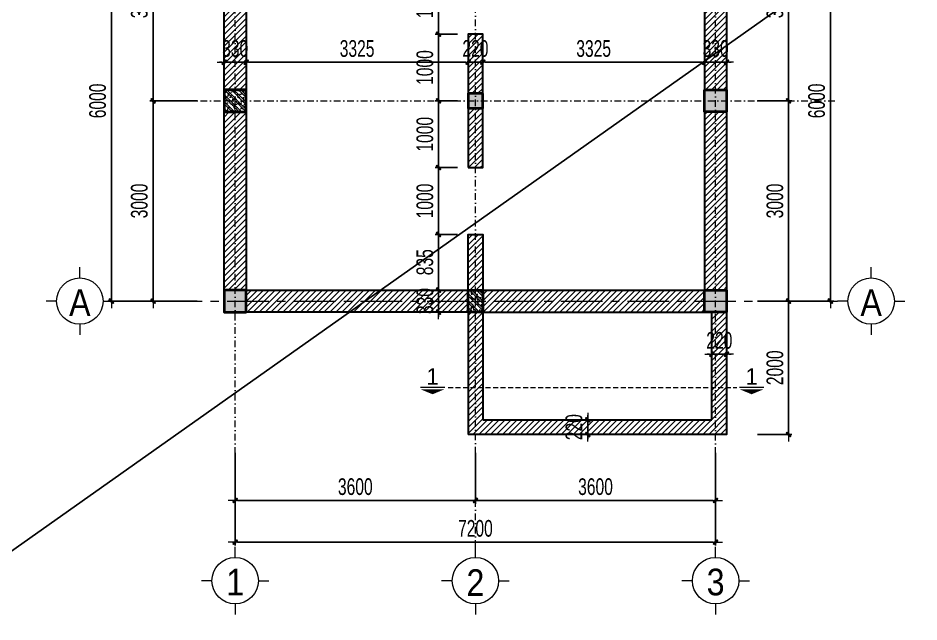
# Model space of a CAD drawing. Header units: millimetres. Extents: x -178395 to 493851, y -561170 to -280028.
# Drawn here: x -129686 to -116185, y -466658 to -457606 of the extents above; entities that cross this region are included whole.
import ezdxf
from ezdxf.enums import TextEntityAlignment as Align

# ---------------------------------------------------------------- set-up
doc = ezdxf.new("R2010")
doc.units = ezdxf.units.MM
doc.header["$MEASUREMENT"] = 0
doc.header["$PDMODE"] = 32
for name, pattern in [('CENTER', [2, 1.25, -0.25, 0.25, -0.25]), ('DASHDOT', [1, 0.5, -0.25, 0, -0.25]), ('HIDDEN', [0.375, 0.25, -0.125])]:
    doc.linetypes.add(name, pattern=pattern)
doc.layers.get('Defpoints').update_dxf_attribs({"color": 1})
doc.layers.add('KCS_Plotter', color=11, linetype='Continuous', plot=False)
for name, color, linetype, lineweight in [('LC Dim', 8, 'Continuous', 18), ('LC Hatch', 252, 'Continuous', 9), ('LC ISO', 153, 'Continuous', 13), ('LC Khac', 4, 'Continuous', 9), ('LC MANH DUT', 35, 'HIDDEN', 5), ('LC Net dam 1', 30, 'Continuous', 30), ('LC Net dam2', 6, 'Continuous', 40), ('LC Net manh', 133, 'Continuous', 5), ('LC Net truc', 79, 'DASHDOT', 13), ('LC Text1', 3, 'Continuous', 20), ('v-TRUC', 8, 'CENTER', 13)]:
    doc.layers.add(name, color=color, linetype=linetype, lineweight=lineweight)
doc.styles.add('HOATBIF', font='hoatbif.shx', dxfattribs={"width": 0.7})
doc.styles.add('LC 1', font='VHAVANB.TTF')
doc.dimstyles.new('1-100', dxfattribs={"dimscale": 100, "dimtxt": 2.5, "dimasz": 0.35, "dimexe": 0.5, "dimexo": 0, "dimgap": 0.8, "dimtad": 1, "dimdec": 0, "dimzin": 0, "dimdsep": 46, "dimtxsty": 'HOATBIF', "dimblk1": 'DOT', "dimblk2": 'DOT', "dimsah": 1, "dimcen": -1, "dimdle": 1, "dimclrd": 256, "dimclre": 256, "dimclrt": 4, "dimadec": 3, "dimazin": 2, "dimtfac": 0.333333, "dimtdec": 0, "dimtix": 1, "dimtmove": 2, "dimatfit": 3, "dimldrblk": 'DOT', "dimfxl": 1, "dimtvp": 0.833333, "dimtolj": 1, "dimtzin": 0, "dimarcsym": 0})
pattern_1 = [(140, (-42561.1, -1037.57), (12.550427, 143.452037), [15, -165]), (85, (-42561.1, -1037.57), (-150.438427, -27.750267), [12, -132]), (190.4514, (-42560.05, -1025.61), (-137.88791, 115.701876), [12.74804, -140.228422]), (136.1842, (-42601.1, -1037.57), (33.1038, 213.44821), [22.5, -247.5]), (186.6356, (-42598.34, -1019.78), (-194.82357, 186.93254), [19.12206, -210.3426]), (81.1842, (-42601.1, -1037.57), (-194.82372, 186.93239), [18, -198]), (111, (-42591.1, -1017.57), (80.523778, 119.38141), [15, -165]), (56, (-42591.1, -1017.57), (-145.03001, 48.663066), [12, -132]), (161.4514, (-42584.39, -1007.62), (-64.5061, 168.044526), [12.74804, -140.228422]), (127.5, (-42561.096, -1037.567), (-66.578771, 2.431971), [0, -130.4, 0, -134, 0, -132.5]), (97.5, (-42561.096, -1037.57), (-78.882342, 52.613907), [0, -76.4, 0, -127.4, 0, -50.5]), (57.5, (-42561.096, -1082.167), (4.5109743, 106.764487), [0, -50, 0, -156, 0, -207]), (47.5, (-42561.1, -1102.17), (-20.020996, 116.637234), [0, -65, 0, -103.6, 0, -147]), (135, (-42561.096, -1037.57), (-53.033009, -53.033009), []), (135, (-42561.096, -1002.21), (-53.033009, -53.033009), [])]

# ---------------------------------------------------------------- blocks, each defined once
blk = doc.blocks.new('DOT')
at = {"layer": 'LC Dim'}
blk.add_line((-3, 0), (3, 0), dxfattribs=at)
at = {"layer": 'LC Dim', "color": 4}
blk.add_line((-1, -1), (1, 1), dxfattribs=at)
blk.add_lwpolyline([(0.5, 1), (-1, -0.5), (-0.5, -1), (1, 0.5)], close=True, dxfattribs=at)
blk = doc.blocks.new('*D98')
at = {"layer": 'Defpoints', "color": 0, "ltscale": 2, "transparency": 16777216}
for p in [(-118606, -455848), (-118606, -458848), (-118138, -458848)]:
    blk.add_point(p, dxfattribs=at)
at = {"layer": 'LC Dim', "lineweight": -2, "ltscale": 2, "transparency": 16777216}
for p, q in [((-118606, -455848), (-118088, -455848)), ((-118138, -455883), (-118138, -458813)), ((-118606, -458848), (-118088, -458848))]:
    blk.add_line(p, q, dxfattribs=at)
at = {"layer": 'LC Dim', "lineweight": -2, "ltscale": 2, "transparency": 16777216, "xscale": 35, "yscale": 35, "zscale": 35}
for p, rotation in [((-118138, -455848), 90), ((-118138, -458848), 270)]:
    blk.add_blockref('DOT', p, dxfattribs=dict(at, rotation=rotation))
at = {"layer": 'LC Dim', "color": 4, "ltscale": 2, "transparency": 16777216, "insert": (-118343, -457348), "char_height": 250, "attachment_point": 5, "rotation": 90, "style": 'HOATBIF'}
blk.add_mtext('\\A1;3000', dxfattribs=at)
blk = doc.blocks.new('_Dot')
at = {"color": 0, "linetype": 'ByBlock', "lineweight": -2}
blk.add_line((-0.5, 0), (-1, 0), dxfattribs=at)
at = {"color": 0, "linetype": 'ByBlock', "const_width": 0.5}
blk.add_lwpolyline([(-0.25, 0, 1), (0.25, 0, 1)], format="xyb", close=True, dxfattribs=at)
blk = doc.blocks.new('*D99')
at = {"layer": 'Defpoints', "color": 0, "ltscale": 2, "transparency": 16777216}
for p in [(-118606, -458848), (-118606, -461848), (-118138, -461848)]:
    blk.add_point(p, dxfattribs=at)
at = {"layer": 'LC Dim', "lineweight": -2, "ltscale": 2, "transparency": 16777216}
for p, q in [((-118606, -458848), (-118088, -458848)), ((-118138, -458883), (-118138, -461813)), ((-118606, -461848), (-118088, -461848))]:
    blk.add_line(p, q, dxfattribs=at)
at = {"layer": 'LC Dim', "lineweight": -2, "ltscale": 2, "transparency": 16777216, "xscale": 35, "yscale": 35, "zscale": 35}
for p, rotation in [((-118138, -458848), 90), ((-118138, -461848), 270)]:
    blk.add_blockref('DOT', p, dxfattribs=dict(at, rotation=rotation))
at = {"layer": 'LC Dim', "color": 4, "ltscale": 2, "transparency": 16777216, "insert": (-118343, -460348), "char_height": 250, "attachment_point": 5, "rotation": 90, "style": 'HOATBIF'}
blk.add_mtext('\\A1;3000', dxfattribs=at)
blk = doc.blocks.new('*D100')
at = {"layer": 'Defpoints', "color": 0, "ltscale": 2, "transparency": 16777216}
for p in [(-118606, -461848), (-118606, -463848), (-118138, -463848)]:
    blk.add_point(p, dxfattribs=at)
at = {"layer": 'LC Dim', "lineweight": -2, "ltscale": 2, "transparency": 16777216}
for p, q in [((-118606, -461848), (-118088, -461848)), ((-118138, -461883), (-118138, -463813)), ((-118606, -463848), (-118088, -463848))]:
    blk.add_line(p, q, dxfattribs=at)
at = {"layer": 'LC Dim', "lineweight": -2, "ltscale": 2, "transparency": 16777216, "xscale": 35, "yscale": 35, "zscale": 35}
for p, rotation in [((-118138, -461848), 90), ((-118138, -463848), 270)]:
    blk.add_blockref('DOT', p, dxfattribs=dict(at, rotation=rotation))
at = {"layer": 'LC Dim', "color": 4, "ltscale": 2, "transparency": 16777216, "insert": (-118343, -462848), "char_height": 250, "attachment_point": 5, "rotation": 90, "style": 'HOATBIF'}
blk.add_mtext('\\A1;2000', dxfattribs=at)
blk = doc.blocks.new('*D101')
at = {"layer": 'Defpoints', "color": 0, "ltscale": 2, "transparency": 16777216}
for p in [(-118606, -455848), (-117513, -455848), (-118606, -461848)]:
    blk.add_point(p, dxfattribs=at)
at = {"layer": 'LC Dim', "lineweight": -2, "ltscale": 2, "transparency": 16777216}
for p, q in [((-118606, -455848), (-117463, -455848)), ((-117513, -461813), (-117513, -455883)), ((-118606, -461848), (-117463, -461848))]:
    blk.add_line(p, q, dxfattribs=at)
at = {"layer": 'LC Dim', "lineweight": -2, "ltscale": 2, "transparency": 16777216, "xscale": 35, "yscale": 35, "zscale": 35}
for p, rotation in [((-117513, -455848), 90), ((-117513, -461848), 270)]:
    blk.add_blockref('DOT', p, dxfattribs=dict(at, rotation=rotation))
at = {"layer": 'LC Dim', "color": 4, "ltscale": 2, "transparency": 16777216, "insert": (-117718, -458848), "char_height": 250, "attachment_point": 5, "rotation": 90, "style": 'HOATBIF'}
blk.add_mtext('\\A1;6000', dxfattribs=at)
blk = doc.blocks.new('*D103')
at = {"layer": 'Defpoints', "color": 0, "ltscale": 2, "transparency": 16777216}
for p in [(-127000, -455848), (-127663, -458848), (-127000, -458848)]:
    blk.add_point(p, dxfattribs=at)
at = {"layer": 'LC Dim', "lineweight": -2, "ltscale": 2, "transparency": 16777216}
for p, q in [((-127000, -455848), (-127713, -455848)), ((-127663, -455883), (-127663, -458813)), ((-127000, -458848), (-127713, -458848))]:
    blk.add_line(p, q, dxfattribs=at)
at = {"layer": 'LC Dim', "lineweight": -2, "ltscale": 2, "transparency": 16777216, "xscale": 35, "yscale": 35, "zscale": 35}
for p, rotation in [((-127663, -455848), 90), ((-127663, -458848), 270)]:
    blk.add_blockref('DOT', p, dxfattribs=dict(at, rotation=rotation))
at = {"layer": 'LC Dim', "color": 4, "ltscale": 2, "transparency": 16777216, "insert": (-127868, -457348), "char_height": 250, "attachment_point": 5, "rotation": 90, "style": 'HOATBIF'}
blk.add_mtext('\\A1;3000', dxfattribs=at)
blk = doc.blocks.new('*D104')
at = {"layer": 'Defpoints', "color": 0, "ltscale": 2, "transparency": 16777216}
for p in [(-127000, -458848), (-127663, -461848), (-127000, -461848)]:
    blk.add_point(p, dxfattribs=at)
at = {"layer": 'LC Dim', "lineweight": -2, "ltscale": 2, "transparency": 16777216}
for p, q in [((-127000, -458848), (-127713, -458848)), ((-127663, -458883), (-127663, -461813)), ((-127000, -461848), (-127713, -461848))]:
    blk.add_line(p, q, dxfattribs=at)
at = {"layer": 'LC Dim', "lineweight": -2, "ltscale": 2, "transparency": 16777216, "xscale": 35, "yscale": 35, "zscale": 35}
for p, rotation in [((-127663, -458848), 90), ((-127663, -461848), 270)]:
    blk.add_blockref('DOT', p, dxfattribs=dict(at, rotation=rotation))
at = {"layer": 'LC Dim', "color": 4, "ltscale": 2, "transparency": 16777216, "insert": (-127868, -460348), "char_height": 250, "attachment_point": 5, "rotation": 90, "style": 'HOATBIF'}
blk.add_mtext('\\A1;3000', dxfattribs=at)
blk = doc.blocks.new('*D105')
at = {"layer": 'Defpoints', "color": 0, "ltscale": 2, "transparency": 16777216}
for p in [(-128288, -455848), (-127000, -455848), (-127000, -461848)]:
    blk.add_point(p, dxfattribs=at)
at = {"layer": 'LC Dim', "lineweight": -2, "ltscale": 2, "transparency": 16777216}
for p, q in [((-127000, -455848), (-128338, -455848)), ((-128288, -461813), (-128288, -455883)), ((-127000, -461848), (-128338, -461848))]:
    blk.add_line(p, q, dxfattribs=at)
at = {"layer": 'LC Dim', "lineweight": -2, "ltscale": 2, "transparency": 16777216, "xscale": 35, "yscale": 35, "zscale": 35}
for p, rotation in [((-128288, -455848), 90), ((-128288, -461848), 270)]:
    blk.add_blockref('DOT', p, dxfattribs=dict(at, rotation=rotation))
at = {"layer": 'LC Dim', "color": 4, "ltscale": 2, "transparency": 16777216, "insert": (-128493, -458848), "char_height": 250, "attachment_point": 5, "rotation": 90, "style": 'HOATBIF'}
blk.add_mtext('\\A1;6000', dxfattribs=at)
blk = doc.blocks.new('*D106')
at = {"layer": 'Defpoints', "color": 0, "ltscale": 2, "transparency": 16777216}
for p in [(-126432, -464124), (-122832, -464124), (-122832, -464836)]:
    blk.add_point(p, dxfattribs=at)
at = {"layer": 'LC Dim', "lineweight": -2, "ltscale": 2, "transparency": 16777216}
for p, q in [((-126432, -464124), (-126432, -464886)), ((-122832, -464124), (-122832, -464886)), ((-126397, -464836), (-122867, -464836))]:
    blk.add_line(p, q, dxfattribs=at)
at = {"layer": 'LC Dim', "lineweight": -2, "ltscale": 2, "transparency": 16777216, "xscale": 35, "yscale": 35, "zscale": 35, "rotation": 180}
blk.add_blockref('DOT', (-126432, -464836), dxfattribs=at)
at = {"layer": 'LC Dim', "lineweight": -2, "ltscale": 2, "transparency": 16777216, "xscale": 35, "yscale": 35, "zscale": 35}
blk.add_blockref('DOT', (-122832, -464836), dxfattribs=at)
at = {"layer": 'LC Dim', "color": 4, "ltscale": 2, "transparency": 16777216, "insert": (-124632, -464631), "char_height": 250, "attachment_point": 5, "style": 'HOATBIF'}
blk.add_mtext('\\A1;3600', dxfattribs=at)
blk = doc.blocks.new('*D107')
at = {"layer": 'Defpoints', "color": 0, "ltscale": 2, "transparency": 16777216}
for p in [(-122832, -464257), (-119232, -464257), (-119232, -464836)]:
    blk.add_point(p, dxfattribs=at)
at = {"layer": 'LC Dim', "lineweight": -2, "ltscale": 2, "transparency": 16777216}
for p, q in [((-122832, -464257), (-122832, -464886)), ((-119232, -464257), (-119232, -464886)), ((-122797, -464836), (-119267, -464836))]:
    blk.add_line(p, q, dxfattribs=at)
at = {"layer": 'LC Dim', "lineweight": -2, "ltscale": 2, "transparency": 16777216, "xscale": 35, "yscale": 35, "zscale": 35, "rotation": 180}
blk.add_blockref('DOT', (-122832, -464836), dxfattribs=at)
at = {"layer": 'LC Dim', "lineweight": -2, "ltscale": 2, "transparency": 16777216, "xscale": 35, "yscale": 35, "zscale": 35}
blk.add_blockref('DOT', (-119232, -464836), dxfattribs=at)
at = {"layer": 'LC Dim', "color": 4, "ltscale": 2, "transparency": 16777216, "insert": (-121032, -464631), "char_height": 250, "attachment_point": 5, "style": 'HOATBIF'}
blk.add_mtext('\\A1;3600', dxfattribs=at)
blk = doc.blocks.new('*D108')
at = {"layer": 'Defpoints', "color": 0, "ltscale": 2, "transparency": 16777216}
for p in [(-126432, -464124), (-119232, -464124), (-119232, -465461)]:
    blk.add_point(p, dxfattribs=at)
at = {"layer": 'LC Dim', "lineweight": -2, "ltscale": 2, "transparency": 16777216}
for p, q in [((-126432, -464124), (-126432, -465511)), ((-119232, -464124), (-119232, -465511)), ((-126397, -465461), (-119267, -465461))]:
    blk.add_line(p, q, dxfattribs=at)
at = {"layer": 'LC Dim', "lineweight": -2, "ltscale": 2, "transparency": 16777216, "xscale": 35, "yscale": 35, "zscale": 35, "rotation": 180}
blk.add_blockref('DOT', (-126432, -465461), dxfattribs=at)
at = {"layer": 'LC Dim', "lineweight": -2, "ltscale": 2, "transparency": 16777216, "xscale": 35, "yscale": 35, "zscale": 35}
blk.add_blockref('DOT', (-119232, -465461), dxfattribs=at)
at = {"layer": 'LC Dim', "color": 4, "ltscale": 2, "transparency": 16777216, "insert": (-122832, -465256), "char_height": 250, "attachment_point": 5, "style": 'HOATBIF'}
blk.add_mtext('\\A1;7200', dxfattribs=at)
blk = doc.blocks.new('TTRUC')
at = {"layer": 'LC ISO'}
for p, q in [((0, 6.95), (0, 10.13)), ((-6.95, 0), (-10.13, 0)), ((6.95, 0), (10.13, 0)), ((0, -6.95), (0, -10.13))]:
    blk.add_line(p, q, dxfattribs=at)
at = {"layer": 'LC Net manh'}
blk.add_circle((0, 0), 6.95, dxfattribs=at)
blk = doc.blocks.new('*D884')
at = {"layer": 'Defpoints', "color": 0, "ltscale": 250, "transparency": 16777216}
for p in [(-123098, -456848), (-123384, -457848), (-123098, -457848)]:
    blk.add_point(p, dxfattribs=at)
at = {"layer": 'LC Dim', "lineweight": -2, "ltscale": 250, "transparency": 16777216}
for p, q in [((-123098, -456848), (-123434, -456848)), ((-123384, -456883), (-123384, -457813)), ((-123098, -457848), (-123434, -457848))]:
    blk.add_line(p, q, dxfattribs=at)
at = {"layer": 'LC Dim', "lineweight": -2, "ltscale": 250, "transparency": 16777216, "xscale": 35, "yscale": 35, "zscale": 35}
for p, rotation in [((-123384, -456848), 90), ((-123384, -457848), 270)]:
    blk.add_blockref('DOT', p, dxfattribs=dict(at, rotation=rotation))
at = {"layer": 'LC Dim', "color": 4, "ltscale": 250, "transparency": 16777216, "insert": (-123589, -457348), "char_height": 250, "attachment_point": 5, "rotation": 90, "style": 'HOATBIF'}
blk.add_mtext('\\A1;1000', dxfattribs=at)
blk = doc.blocks.new('*D885')
at = {"layer": 'Defpoints', "color": 0, "ltscale": 250, "transparency": 16777216}
for p in [(-123098, -457848), (-123384, -458848), (-123098, -458848)]:
    blk.add_point(p, dxfattribs=at)
at = {"layer": 'LC Dim', "lineweight": -2, "ltscale": 250, "transparency": 16777216}
for p, q in [((-123098, -457848), (-123434, -457848)), ((-123384, -457883), (-123384, -458813)), ((-123098, -458848), (-123434, -458848))]:
    blk.add_line(p, q, dxfattribs=at)
at = {"layer": 'LC Dim', "lineweight": -2, "ltscale": 250, "transparency": 16777216, "xscale": 35, "yscale": 35, "zscale": 35}
for p, rotation in [((-123384, -457848), 90), ((-123384, -458848), 270)]:
    blk.add_blockref('DOT', p, dxfattribs=dict(at, rotation=rotation))
at = {"layer": 'LC Dim', "color": 4, "ltscale": 250, "transparency": 16777216, "insert": (-123589, -458348), "char_height": 250, "attachment_point": 5, "rotation": 90, "style": 'HOATBIF'}
blk.add_mtext('\\A1;1000', dxfattribs=at)
blk = doc.blocks.new('*D886')
at = {"layer": 'Defpoints', "color": 0, "ltscale": 250, "transparency": 16777216}
for p in [(-123098, -458848), (-123384, -459848), (-123098, -459848)]:
    blk.add_point(p, dxfattribs=at)
at = {"layer": 'LC Dim', "lineweight": -2, "ltscale": 250, "transparency": 16777216}
for p, q in [((-123098, -458848), (-123434, -458848)), ((-123384, -458883), (-123384, -459813)), ((-123098, -459848), (-123434, -459848))]:
    blk.add_line(p, q, dxfattribs=at)
at = {"layer": 'LC Dim', "lineweight": -2, "ltscale": 250, "transparency": 16777216, "xscale": 35, "yscale": 35, "zscale": 35}
for p, rotation in [((-123384, -458848), 90), ((-123384, -459848), 270)]:
    blk.add_blockref('DOT', p, dxfattribs=dict(at, rotation=rotation))
at = {"layer": 'LC Dim', "color": 4, "ltscale": 250, "transparency": 16777216, "insert": (-123589, -459348), "char_height": 250, "attachment_point": 5, "rotation": 90, "style": 'HOATBIF'}
blk.add_mtext('\\A1;1000', dxfattribs=at)
blk = doc.blocks.new('*D887')
at = {"layer": 'Defpoints', "color": 0, "ltscale": 250, "transparency": 16777216}
for p in [(-123098, -459848), (-123384, -460848), (-123098, -460848)]:
    blk.add_point(p, dxfattribs=at)
at = {"layer": 'LC Dim', "lineweight": -2, "ltscale": 250, "transparency": 16777216}
for p, q in [((-123098, -459848), (-123434, -459848)), ((-123384, -459883), (-123384, -460813)), ((-123098, -460848), (-123434, -460848))]:
    blk.add_line(p, q, dxfattribs=at)
at = {"layer": 'LC Dim', "lineweight": -2, "ltscale": 250, "transparency": 16777216, "xscale": 35, "yscale": 35, "zscale": 35}
for p, rotation in [((-123384, -459848), 90), ((-123384, -460848), 270)]:
    blk.add_blockref('DOT', p, dxfattribs=dict(at, rotation=rotation))
at = {"layer": 'LC Dim', "color": 4, "ltscale": 250, "transparency": 16777216, "insert": (-123589, -460348), "char_height": 250, "attachment_point": 5, "rotation": 90, "style": 'HOATBIF'}
blk.add_mtext('\\A1;1000', dxfattribs=at)
blk = doc.blocks.new('*D888')
at = {"layer": 'Defpoints', "color": 0, "ltscale": 250, "transparency": 16777216}
for p in [(-123098, -460848), (-123384, -461683), (-123098, -461683)]:
    blk.add_point(p, dxfattribs=at)
at = {"layer": 'LC Dim', "lineweight": -2, "ltscale": 250, "transparency": 16777216}
for p, q in [((-123098, -460848), (-123434, -460848)), ((-123384, -460883), (-123384, -461648)), ((-123098, -461683), (-123434, -461683))]:
    blk.add_line(p, q, dxfattribs=at)
at = {"layer": 'LC Dim', "lineweight": -2, "ltscale": 250, "transparency": 16777216, "xscale": 35, "yscale": 35, "zscale": 35}
for p, rotation in [((-123384, -460848), 90), ((-123384, -461683), 270)]:
    blk.add_blockref('DOT', p, dxfattribs=dict(at, rotation=rotation))
at = {"layer": 'LC Dim', "color": 4, "ltscale": 250, "transparency": 16777216, "insert": (-123589, -461266), "char_height": 250, "attachment_point": 5, "rotation": 90, "style": 'HOATBIF'}
blk.add_mtext('\\A1;835', dxfattribs=at)
blk = doc.blocks.new('*D891')
at = {"layer": 'Defpoints', "color": 0, "ltscale": 250, "transparency": 16777216}
for p in [(-123098, -461683), (-123384, -462013), (-123098, -462013)]:
    blk.add_point(p, dxfattribs=at)
at = {"layer": 'LC Dim', "linetype": 'ByBlock', "lineweight": -2, "ltscale": 250, "transparency": 16777216}
for p, q in [((-123384, -461648), (-123384, -461613)), ((-123098, -461683), (-123434, -461683)), ((-123384, -461683), (-123384, -462013)), ((-123098, -462013), (-123434, -462013)), ((-123384, -462048), (-123384, -462083))]:
    blk.add_line(p, q, dxfattribs=at)
at = {"layer": 'LC Dim', "lineweight": -2, "ltscale": 250, "transparency": 16777216, "xscale": 35, "yscale": 35, "zscale": 35}
for p, rotation in [((-123384, -461683), 270), ((-123384, -462013), 90)]:
    blk.add_blockref('DOT', p, dxfattribs=dict(at, rotation=rotation))
at = {"layer": 'LC Dim', "color": 4, "ltscale": 250, "transparency": 16777216, "insert": (-123589, -461848), "char_height": 250, "attachment_point": 5, "rotation": 90, "style": 'HOATBIF'}
blk.add_mtext('\\A1;330', dxfattribs=at)
blk = doc.blocks.new('*D893')
at = {"layer": 'Defpoints', "color": 0, "ltscale": 250, "transparency": 16777216}
for p in [(-126267, -458269), (-126597, -458576), (-126267, -458576)]:
    blk.add_point(p, dxfattribs=at)
at = {"layer": 'LC Dim', "linetype": 'ByBlock', "lineweight": -2, "ltscale": 250, "transparency": 16777216}
for p, q in [((-126597, -458576), (-126597, -458219)), ((-126267, -458576), (-126267, -458219)), ((-126632, -458269), (-126667, -458269)), ((-126597, -458269), (-126267, -458269)), ((-126232, -458269), (-126197, -458269))]:
    blk.add_line(p, q, dxfattribs=at)
at = {"layer": 'LC Dim', "lineweight": -2, "ltscale": 250, "transparency": 16777216, "xscale": 35, "yscale": 35, "zscale": 35}
blk.add_blockref('DOT', (-126597, -458269), dxfattribs=at)
at = {"layer": 'LC Dim', "lineweight": -2, "ltscale": 250, "transparency": 16777216, "xscale": 35, "yscale": 35, "zscale": 35, "rotation": 180}
blk.add_blockref('DOT', (-126267, -458269), dxfattribs=at)
at = {"layer": 'LC Dim', "color": 4, "ltscale": 250, "transparency": 16777216, "insert": (-126432, -458064), "char_height": 250, "attachment_point": 5, "style": 'HOATBIF'}
blk.add_mtext('\\A1;330', dxfattribs=at)
blk = doc.blocks.new('*D894')
at = {"layer": 'Defpoints', "color": 0, "ltscale": 250, "transparency": 16777216}
for p in [(-122942, -458269), (-122942, -458269), (-126267, -458576)]:
    blk.add_point(p, dxfattribs=at)
at = {"layer": 'LC Dim', "linetype": 'ByBlock', "lineweight": -2, "ltscale": 250, "transparency": 16777216}
for p, q in [((-126267, -458576), (-126267, -458219)), ((-122942, -458269), (-122942, -458219)), ((-126232, -458269), (-122977, -458269))]:
    blk.add_line(p, q, dxfattribs=at)
at = {"layer": 'LC Dim', "lineweight": -2, "ltscale": 250, "transparency": 16777216, "xscale": 35, "yscale": 35, "zscale": 35, "rotation": 180}
blk.add_blockref('DOT', (-126267, -458269), dxfattribs=at)
at = {"layer": 'LC Dim', "lineweight": -2, "ltscale": 250, "transparency": 16777216, "xscale": 35, "yscale": 35, "zscale": 35}
blk.add_blockref('DOT', (-122942, -458269), dxfattribs=at)
at = {"layer": 'LC Dim', "color": 4, "ltscale": 250, "transparency": 16777216, "insert": (-124605, -458064), "char_height": 250, "attachment_point": 5, "style": 'HOATBIF'}
blk.add_mtext('\\A1;3325', dxfattribs=at)
blk = doc.blocks.new('*D895')
at = {"layer": 'Defpoints', "color": 0, "ltscale": 250, "transparency": 16777216}
for p in [(-122942, -458269), (-122722, -458269), (-122722, -458269)]:
    blk.add_point(p, dxfattribs=at)
at = {"layer": 'LC Dim', "linetype": 'ByBlock', "lineweight": -2, "ltscale": 250, "transparency": 16777216}
for p, q in [((-122942, -458269), (-122942, -458219)), ((-122722, -458269), (-122722, -458219)), ((-122977, -458269), (-123012, -458269)), ((-122942, -458269), (-122722, -458269)), ((-122687, -458269), (-122652, -458269))]:
    blk.add_line(p, q, dxfattribs=at)
at = {"layer": 'LC Dim', "lineweight": -2, "ltscale": 250, "transparency": 16777216, "xscale": 35, "yscale": 35, "zscale": 35}
blk.add_blockref('DOT', (-122942, -458269), dxfattribs=at)
at = {"layer": 'LC Dim', "lineweight": -2, "ltscale": 250, "transparency": 16777216, "xscale": 35, "yscale": 35, "zscale": 35, "rotation": 180}
blk.add_blockref('DOT', (-122722, -458269), dxfattribs=at)
at = {"layer": 'LC Dim', "color": 4, "ltscale": 250, "transparency": 16777216, "insert": (-122832, -458064), "char_height": 250, "attachment_point": 5, "style": 'HOATBIF'}
blk.add_mtext('\\A1;220', dxfattribs=at)
blk = doc.blocks.new('*D896')
at = {"layer": 'Defpoints', "color": 0, "ltscale": 250, "transparency": 16777216}
for p in [(-119397, -458248), (-122722, -458269), (-119397, -458269)]:
    blk.add_point(p, dxfattribs=at)
at = {"layer": 'LC Dim', "linetype": 'ByBlock', "lineweight": -2, "ltscale": 250, "transparency": 16777216}
for p, q in [((-122722, -458269), (-122722, -458219)), ((-119397, -458248), (-119397, -458319)), ((-122687, -458269), (-119432, -458269))]:
    blk.add_line(p, q, dxfattribs=at)
at = {"layer": 'LC Dim', "lineweight": -2, "ltscale": 250, "transparency": 16777216, "xscale": 35, "yscale": 35, "zscale": 35, "rotation": 180}
blk.add_blockref('DOT', (-122722, -458269), dxfattribs=at)
at = {"layer": 'LC Dim', "lineweight": -2, "ltscale": 250, "transparency": 16777216, "xscale": 35, "yscale": 35, "zscale": 35}
blk.add_blockref('DOT', (-119397, -458269), dxfattribs=at)
at = {"layer": 'LC Dim', "color": 4, "ltscale": 250, "transparency": 16777216, "insert": (-121060, -458064), "char_height": 250, "attachment_point": 5, "style": 'HOATBIF'}
blk.add_mtext('\\A1;3325', dxfattribs=at)
blk = doc.blocks.new('*D897')
at = {"layer": 'Defpoints', "color": 0, "ltscale": 250, "transparency": 16777216}
for p in [(-119397, -458248), (-119067, -458266), (-119067, -458269)]:
    blk.add_point(p, dxfattribs=at)
at = {"layer": 'LC Dim', "linetype": 'ByBlock', "lineweight": -2, "ltscale": 250, "transparency": 16777216}
for p, q in [((-119397, -458248), (-119397, -458319)), ((-119432, -458269), (-119467, -458269)), ((-119397, -458269), (-119067, -458269)), ((-119067, -458266), (-119067, -458319)), ((-119032, -458269), (-118997, -458269))]:
    blk.add_line(p, q, dxfattribs=at)
at = {"layer": 'LC Dim', "lineweight": -2, "ltscale": 250, "transparency": 16777216, "xscale": 35, "yscale": 35, "zscale": 35}
blk.add_blockref('DOT', (-119397, -458269), dxfattribs=at)
at = {"layer": 'LC Dim', "lineweight": -2, "ltscale": 250, "transparency": 16777216, "xscale": 35, "yscale": 35, "zscale": 35, "rotation": 180}
blk.add_blockref('DOT', (-119067, -458269), dxfattribs=at)
at = {"layer": 'LC Dim', "color": 4, "ltscale": 250, "transparency": 16777216, "insert": (-119232, -458064), "char_height": 250, "attachment_point": 5, "style": 'HOATBIF'}
blk.add_mtext('\\A1;330', dxfattribs=at)
blk = doc.blocks.new('*D898')
at = {"layer": 'Defpoints', "color": 0, "ltscale": 250, "transparency": 16777216}
for p in [(-120859, -463628), (-121149, -463848), (-120859, -463848)]:
    blk.add_point(p, dxfattribs=at)
at = {"layer": 'LC Dim', "linetype": 'ByBlock', "lineweight": -2, "ltscale": 250, "transparency": 16777216}
for p, q in [((-120859, -463628), (-121199, -463628)), ((-121149, -463593), (-121149, -463558)), ((-121149, -463628), (-121149, -463848)), ((-120859, -463848), (-121199, -463848)), ((-121149, -463883), (-121149, -463918))]:
    blk.add_line(p, q, dxfattribs=at)
at = {"layer": 'LC Dim', "lineweight": -2, "ltscale": 250, "transparency": 16777216, "xscale": 35, "yscale": 35, "zscale": 35}
for p, rotation in [((-121149, -463628), 270), ((-121149, -463848), 90)]:
    blk.add_blockref('DOT', p, dxfattribs=dict(at, rotation=rotation))
at = {"layer": 'LC Dim', "color": 4, "ltscale": 250, "transparency": 16777216, "insert": (-121354, -463738), "char_height": 250, "attachment_point": 5, "rotation": 90, "style": 'HOATBIF'}
blk.add_mtext('\\A1;220', dxfattribs=at)
blk = doc.blocks.new('*D899')
at = {"layer": 'Defpoints', "color": 0, "ltscale": 250, "transparency": 16777216}
for p in [(-119067, -462644), (-119287, -462821), (-119067, -462821)]:
    blk.add_point(p, dxfattribs=at)
at = {"layer": 'LC Dim', "linetype": 'ByBlock', "lineweight": -2, "ltscale": 250, "transparency": 16777216}
for p, q in [((-119322, -462644), (-119357, -462644)), ((-119287, -462821), (-119287, -462594)), ((-119287, -462644), (-119067, -462644)), ((-119067, -462821), (-119067, -462594)), ((-119032, -462644), (-118997, -462644))]:
    blk.add_line(p, q, dxfattribs=at)
at = {"layer": 'LC Dim', "lineweight": -2, "ltscale": 250, "transparency": 16777216, "xscale": 35, "yscale": 35, "zscale": 35}
blk.add_blockref('DOT', (-119287, -462644), dxfattribs=at)
at = {"layer": 'LC Dim', "lineweight": -2, "ltscale": 250, "transparency": 16777216, "xscale": 35, "yscale": 35, "zscale": 35, "rotation": 180}
blk.add_blockref('DOT', (-119067, -462644), dxfattribs=at)
at = {"layer": 'LC Dim', "color": 4, "ltscale": 250, "transparency": 16777216, "insert": (-119177, -462439), "char_height": 250, "attachment_point": 5, "style": 'HOATBIF'}
blk.add_mtext('\\A1;220', dxfattribs=at)

msp = doc.modelspace()

# ---------------------------------------------------------------- hatches: boundary and pattern name
at = {"layer": 'LC Hatch', "ltscale": 250}
h = msp.add_hatch(dxfattribs=at)
h.set_pattern_fill('ANSI31', color=256, scale=500)
h.set_pattern_definition([(45, (-42561.096, -2585.07), (-44.194174, 44.194174), [])])
h.paths.add_polyline_path([(-122722, -462013.1), (-122942, -462013.1), (-122942, -462013.1), (-122942, -463848.1), (-119067, -463848.1), (-119067, -462013.1), (-119287, -462013.1), (-119287, -463628.1), (-122722, -463628.1)])
h.paths.add_polyline_path([(-119397, -461683.1), (-122722, -461683.1), (-122722, -462013.1), (-119397, -462013.1)])
h.paths.add_polyline_path([(-122722, -460848.1), (-122942, -460848.1), (-122942, -461683.1), (-122722, -461683.1)])
h.paths.add_polyline_path([(-122942, -461683.1), (-126267, -461683.1), (-126267, -462013.1), (-123732, -462013.1), (-122942, -462013.1), (-122942, -462013.1)])
h.paths.add_polyline_path([(-126267, -459013.1), (-126597, -459013.1), (-126597, -461683.1), (-126267, -461683.1)])
h.paths.add_polyline_path([(-126267, -456013.1), (-126597, -456013.1), (-126597, -458683.1), (-126267, -458683.1)])
h.paths.add_polyline_path([(-122722, -457848.1), (-122942, -457848.1), (-122942, -458738.1), (-122722, -458738.1)])
h.paths.add_polyline_path([(-122722, -458958.1), (-122942, -458958.1), (-122942, -459848.1), (-122722, -459848.1)])
h.paths.add_polyline_path([(-119067, -456013.1), (-119397, -456013.1), (-119397, -458683.1), (-119067, -458683.1)])
h.paths.add_polyline_path([(-119067, -459013.1), (-119397, -459013.1), (-119397, -461683.1), (-119067, -461683.1)])
h.paths.add_polyline_path([(-119397, -455683.1), (-122722, -455683.1), (-122722, -456013.1), (-119397, -456013.1)])
h.paths.add_polyline_path([(-122722, -456013.1), (-122942, -456013.1), (-122942, -456848.1), (-122722, -456848.1)])
h.paths.add_polyline_path([(-119067, -455138.1), (-126597, -455138.1), (-126597, -455683.1), (-126487, -455683.1), (-126487, -455248.1), (-119177, -455248.1), (-119177, -455683.1), (-119067, -455683.1)])
h = msp.add_hatch(dxfattribs=at)
h.set_pattern_fill('BTCT', color=256, scale=20, angle=90)
h.set_pattern_definition(pattern_1)
h.paths.add_polyline_path([(-126267, -455683.1), (-126597, -455683.1), (-126597, -456013.1), (-126267, -456013.1)])
h.paths.add_polyline_path([(-122722, -455683.1), (-122942, -455683.1), (-122942, -456013.1), (-122722, -456013.1)])
h.paths.add_polyline_path([(-122722, -458738.1), (-122942, -458738.1), (-122942, -458958.1), (-122722, -458958.1)])
h.paths.add_polyline_path([(-119067, -458683.1), (-119397, -458683.1), (-119397, -459013.1), (-119067, -459013.1)])
h.paths.add_polyline_path([(-119067, -461683.1), (-119397, -461683.1), (-119397, -462013.1), (-119067, -462013.1)])
h.paths.add_polyline_path([(-126267, -461683.1), (-126597, -461683.1), (-126597, -462013.1), (-126597, -462013.1), (-126267, -462013.1), (-126267, -462013.1)])
h = msp.add_hatch(dxfattribs=at)
h.set_pattern_fill('BTCT', color=256, scale=20, angle=90)
h.set_pattern_definition(pattern_1)
h.paths.add_polyline_path([(-126267, -458683.1), (-126597, -458683.1), (-126597, -459013.1), (-126267, -459013.1)])
h = msp.add_hatch(dxfattribs=at)
h.set_pattern_fill('BTCT', color=256, scale=20, angle=90)
h.set_pattern_definition([(140, (-42561.1, -2275.07), (12.550427, 143.452037), [15, -165]), (85, (-42561.1, -2275.07), (-150.438427, -27.750267), [12, -132]), (190.4514, (-42560.05, -2263.11), (-137.88791, 115.701876), [12.74804, -140.228422]), (136.1842, (-42601.1, -2275.07), (33.1038, 213.44821), [22.5, -247.5]), (186.6356, (-42598.34, -2257.28), (-194.82357, 186.93254), [19.12206, -210.3426]), (81.1842, (-42601.1, -2275.07), (-194.82372, 186.93239), [18, -198]), (111, (-42591.1, -2255.07), (80.523778, 119.38141), [15, -165]), (56, (-42591.1, -2255.07), (-145.03001, 48.663066), [12, -132]), (161.4514, (-42584.39, -2245.12), (-64.5061, 168.044526), [12.74804, -140.228422]), (127.5, (-42561.096, -2275.067), (-66.578771, 2.431971), [0, -130.4, 0, -134, 0, -132.5]), (97.5, (-42561.096, -2275.07), (-78.882342, 52.613907), [0, -76.4, 0, -127.4, 0, -50.5]), (57.5, (-42561.096, -2319.667), (4.5109743, 106.764487), [0, -50, 0, -156, 0, -207]), (47.5, (-42561.1, -2339.67), (-20.020996, 116.637234), [0, -65, 0, -103.6, 0, -147]), (135, (-42561.096, -2275.07), (-53.033009, -53.033009), []), (135, (-42561.096, -2239.71), (-53.033009, -53.033009), [])])
h.paths.add_polyline_path([(-122722, -461683.1), (-122942, -461683.1), (-122942, -462013.1), (-122722, -462013.1)])

# ---------------------------------------------------------------- linework, layer by layer
at = {"layer": 'KCS_Plotter', "ltscale": 250}
msp.add_line((-150674.7, -480365.4), (-108674.7, -450665.4), dxfattribs=at)
at = {"layer": 'LC Khac', "color": 1, "ltscale": 2}
for p, q in [((-123292.3, -463144.2), (-123656.4, -463144.2)), ((-118510.3, -463144.2), (-118874.4, -463144.2))]:
    msp.add_line(p, q, dxfattribs=at)
for points in [[(-123474.3, -463244.7, 0, 353.6, 0), (-123474.3, -463171.6, 206.3, 206.3, 0)], [(-118692.4, -463244.7, 0, 353.6, 0), (-118692.4, -463171.6, 206.3, 206.3, 0)]]:
    msp.add_lwpolyline(points, format="xyseb", dxfattribs=at)
at = {"layer": 'LC MANH DUT', "ltscale": 300}
msp.add_line((-123242.6, -463144.2), (-118914, -463144.2), dxfattribs=at)
at = {"layer": 'LC Net dam 1'}
for p, q in [((-126597, -462013.1), (-126597, -455138.1)), ((-122722, -461683.1), (-119397, -461683.1)), ((-126597, -462013.1), (-126597, -462013.1)), ((-122942, -462013.1), (-122942, -463848.1)), ((-122722, -462013.1), (-122722, -463628.1)), ((-122722, -462013.1), (-119397, -462013.1)), ((-119287, -463628.1), (-119287, -462013.1)), ((-122722, -463628.1), (-119287, -463628.1))]:
    msp.add_line(p, q, dxfattribs=at)
for points in [[(-126267, -456013.1), (-126267, -461683.1)], [(-119067, -456013.1), (-119067, -463848.1), (-122942, -463848.1)], [(-119397, -456013.1), (-119397, -461683.1)], [(-122942, -461683.1), (-122942, -460848.1), (-122722, -460848.1), (-122722, -461683.1)], [(-123732, -462013.1), (-126597, -462013.1), (-126597, -461683.1), (-122942, -461683.1), (-122942, -462013.1), (-123842, -462013.1)]]:
    msp.add_lwpolyline(points, dxfattribs=at)
msp.add_lwpolyline([(-122942, -459848.1), (-122722, -459848.1), (-122722, -457848.1), (-122942, -457848.1)], close=True, dxfattribs=at)
at = {"layer": 'LC Net dam2', "ltscale": 5}
for points in [[(-126267, -458683.1), (-126597, -458683.1), (-126597, -459013.1), (-126267, -459013.1)], [(-122722, -458738.1), (-122942, -458738.1), (-122942, -458958.1), (-122722, -458958.1)], [(-119397, -458683.1), (-119067, -458683.1), (-119067, -459013.1), (-119397, -459013.1)], [(-126267, -461683.1), (-126597, -461683.1), (-126597, -462013.1), (-126267, -462013.1)], [(-122942, -461683.1), (-122722, -461683.1), (-122722, -462013.1), (-122942, -462013.1)], [(-119397, -461683.1), (-119067, -461683.1), (-119067, -462013.1), (-119397, -462013.1)]]:
    msp.add_lwpolyline(points, close=True, dxfattribs=at)
at = {"layer": 'LC Net truc', "ltscale": 200}
for p, q in [((-126432, -464539.1), (-126432, -453415.1)), ((-122832, -465532.3), (-122832, -453862.5)), ((-119232, -464540.1), (-119232, -453862.5)), ((-127552.8, -458848.1), (-117407.8, -458848.1))]:
    msp.add_line(p, q, dxfattribs=at)
at = {"layer": 'v-TRUC', "ltscale": 500}
msp.add_line((-127552.8, -461848.1), (-117407.8, -461848.1), dxfattribs=at)

# ---------------------------------------------------------------- block references
at = {"layer": 'LC ISO', "xscale": 50, "yscale": 50, "zscale": 50, "rotation": 180}
for p in [(-128759.8, -461848.1), (-116901.3, -461848.1), (-126432, -466038.9), (-122832, -466038.9), (-119232, -466038.9)]:
    msp.add_blockref('TTRUC', p, dxfattribs=at)

# ---------------------------------------------------------------- texts
at = {"ltscale": 2, "style": 'LC 1'}
for p in [(-123474.3, -462977.5), (-118692.4, -462977.5)]:
    msp.add_attdef('1', text='B', height=247.5, dxfattribs=at).set_placement(p, align=Align.MIDDLE_CENTER)
at = {"layer": 'LC Text1', "ltscale": 0.2, "style": 'LC 1', "width": 0.9}
for s, p in [('a', (-128759.8, -462189.8)), ('a', (-116901.3, -462189.8)), ('1', (-126432, -466380.6)), ('2', (-122832, -466388.1)), ('3', (-119232, -466378.5))]:
    msp.add_text(s, height=400, dxfattribs=at).set_placement(p, align=Align.BOTTOM_CENTER)

# ---------------------------------------------------------------- dimensions: what is measured, and where the dimension line sits
at = {"layer": 'LC Dim', "ltscale": 2}
for base, p1, p2, picture, middle in [((-128287.9, -455848.1), (-126999.5, -461848.1), (-126999.5, -455848.1), '*D105', (-128492.9, -458848.1)), ((-127662.9, -458848.1), (-126999.5, -455848.1), (-126999.5, -458848.1), '*D103', (-127867.9, -457348.1)), ((-118138.2, -458848.1), (-118606.1, -455848.1), (-118606.1, -458848.1), '*D98', (-118343.2, -457348.1)), ((-117513.2, -455848.1), (-118606.1, -461848.1), (-118606.1, -455848.1), '*D101', (-117718.2, -458848.1)), ((-127662.9, -461848.1), (-126999.5, -458848.1), (-126999.5, -461848.1), '*D104', (-127867.9, -460348.1)), ((-118138.2, -461848.1), (-118606.1, -458848.1), (-118606.1, -461848.1), '*D99', (-118343.2, -460348.1)), ((-118138.2, -463848.1), (-118606.1, -461848.1), (-118606.1, -463848.1), '*D100', (-118343.2, -462848.1))]:
    dim = msp.add_linear_dim(base=base, p1=p1, p2=p2, angle=90, dimstyle='1-100', dxfattribs=at)
    dim.commit()
    dim.dimension.update_dxf_attribs({"geometry": picture, "text_midpoint": middle})
at = {"layer": 'LC Dim', "ltscale": 250}
for base, p1, p2, picture, middle in [((-123384.3, -457848.1), (-123098.5, -456848.1), (-123098.5, -457848.1), '*D884', (-123589.3, -457348.1)), ((-123384.3, -458848.1), (-123098.5, -457848.1), (-123098.5, -458848.1), '*D885', (-123589.3, -458348.1)), ((-123384.3, -459848.1), (-123098.5, -458848.1), (-123098.5, -459848.1), '*D886', (-123589.3, -459348.1)), ((-123384.3, -460848.1), (-123098.5, -459848.1), (-123098.5, -460848.1), '*D887', (-123589.3, -460348.1)), ((-123384.3, -461683.1), (-123098.5, -460848.1), (-123098.5, -461683.1), '*D888', (-123589.3, -461265.6))]:
    dim = msp.add_linear_dim(base=base, p1=p1, p2=p2, angle=90, dimstyle='1-100', dxfattribs=at)
    dim.commit()
    dim.dimension.update_dxf_attribs({"geometry": picture, "text_midpoint": middle})
for base, p1, p2, picture, middle in [((-126267, -458269.2), (-126597, -458575.6), (-126267, -458575.6), '*D893', (-126432, -458064.2)), ((-122942, -458269.2), (-126267, -458575.6), (-122942, -458269.2), '*D894', (-124604.5, -458064.2)), ((-122722, -458269.2), (-122942, -458269.2), (-122722, -458269.2), '*D895', (-122832, -458064.2)), ((-119397, -458269.2), (-122722, -458269.2), (-119397, -458247.6), '*D896', (-121059.5, -458064.2)), ((-119067, -458269.2), (-119397, -458247.6), (-119067, -458265.8), '*D897', (-119232, -458064.2)), ((-119067, -462643.9), (-119287, -462820.6), (-119067, -462820.6), '*D899', (-119177, -462438.9))]:
    dim = msp.add_linear_dim(base=base, p1=p1, p2=p2, dimstyle='1-100', override={"dimfxl": 0, "dimarcsym": 1}, dxfattribs=at)
    dim.commit()
    dim.dimension.update_dxf_attribs({"geometry": picture, "text_midpoint": middle})
for base, p1, p2, picture, middle in [((-123384.3, -462013.1), (-123098.5, -461683.1), (-123098.5, -462013.1), '*D891', (-123589.3, -461848.1)), ((-121148.8, -463848.1), (-120859.4, -463628.1), (-120859.4, -463848.1), '*D898', (-121353.8, -463738.1))]:
    dim = msp.add_linear_dim(base=base, p1=p1, p2=p2, angle=90, dimstyle='1-100', override={"dimfxl": 0, "dimarcsym": 1}, dxfattribs=at)
    dim.commit()
    dim.dimension.update_dxf_attribs({"geometry": picture, "text_midpoint": middle})
at = {"layer": 'LC Dim', "ltscale": 2}
for base, p1, p2, picture, middle in [((-122832, -464836.5), (-126432, -464124.1), (-122832, -464124.1), '*D106', (-124632, -464631.5)), ((-119232, -465461.5), (-126432, -464124.1), (-119232, -464124.1), '*D108', (-122832, -465256.5)), ((-119232, -464836.5), (-122832, -464256.6), (-119232, -464256.6), '*D107', (-121032, -464631.5))]:
    dim = msp.add_linear_dim(base=base, p1=p1, p2=p2, dimstyle='1-100', dxfattribs=at)
    dim.commit()
    dim.dimension.update_dxf_attribs({"geometry": picture, "text_midpoint": middle})

doc.saveas('drawing.dxf')
